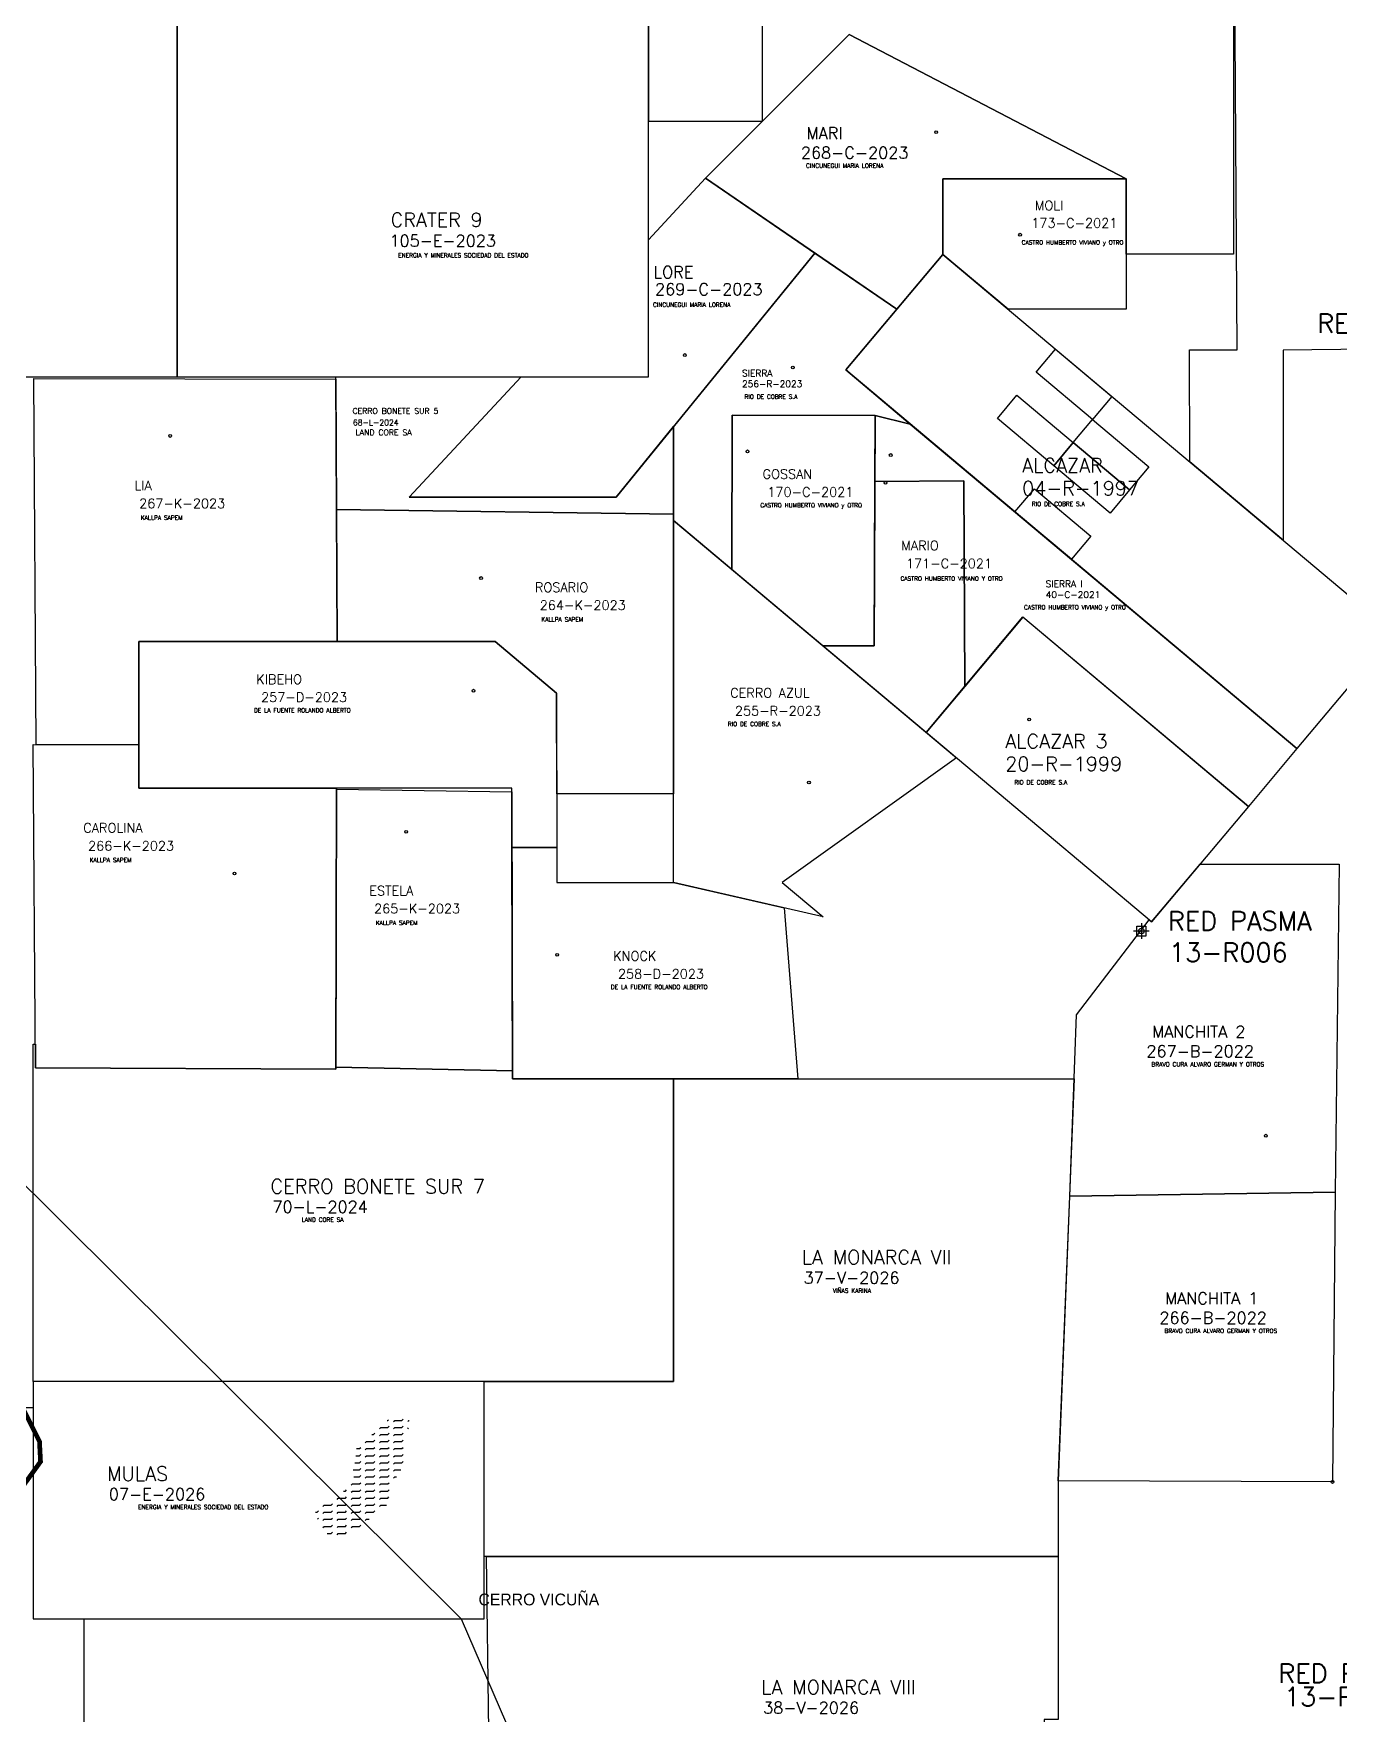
# Model space of a CAD drawing. Header units: metres. Extents: x -4406421 to 6012633, y 6449185 to 13337258.
# Drawn here: x 2519743 to 2547462, y 6867303 to 6902968 of the extents above; entities that cross this region are included whole.
import ezdxf

# ---------------------------------------------------------------- set-up
doc = ezdxf.new("R2010")
doc.units = ezdxf.units.M
doc.header["$LTSCALE"] = 20
doc.header["$MEASUREMENT"] = 0
doc.layers.get('0').update_dxf_attribs({"linetype": 'CONTINUOUS'})
for name, color, linetype in [('CAMINOS', 7, 'CONTINUOUS'), ('CATEOS', 7, 'CONTINUOUS'), ('MANIFEST', 1, 'CONTINUOUS'), ('MANIFEST-TEMP', 3, 'CONTINUOUS'), ('MINAPASMA', 40, 'CONTINUOUS'), ('P.A.S.M.A puntos', 241, 'CONTINUOUS'), ('ZONAS', 5, 'CONTINUOUS')]:
    doc.layers.add(name, color=color, linetype=linetype)
doc.layers.add('TITULARES', color=7, linetype='CONTINUOUS', true_color=0x04fbc6)
doc.styles.add('ROMANS', font='romans.shx', dxfattribs={"oblique": 1.17516e-08, "height": 3})

# ---------------------------------------------------------------- blocks, each defined once
blk = doc.blocks.new('*X1')
at = {"color": 0, "linetype": 'Continuous'}
for p, q in [((2527650, 6873750), (2527677, 6873777)), ((2527010, 6873450), (2527050, 6873450)), ((2527050, 6873450), (2527077, 6873477)), ((2527173, 6873573), (2527200, 6873600)), ((2527173, 6873423), (2527200, 6873450)), ((2527200, 6873600), (2527350, 6873600)), ((2527200, 6873450), (2527350, 6873450)), ((2527339, 6873750), (2527350, 6873750)), ((2527350, 6873750), (2527363, 6873763)), ((2527350, 6873600), (2527377, 6873627)), ((2527350, 6873450), (2527377, 6873477)), ((2527473, 6873723), (2527500, 6873750)), ((2527473, 6873573), (2527500, 6873600)), ((2527473, 6873423), (2527500, 6873450)), ((2527500, 6873750), (2527650, 6873750)), ((2527500, 6873600), (2527650, 6873600)), ((2527500, 6873450), (2527650, 6873450)), ((2527650, 6873600), (2527677, 6873627)), ((2527650, 6873450), (2527677, 6873477)), ((2527773, 6873723), (2527800, 6873750)), ((2527773, 6873573), (2527790, 6873590)), ((2527800, 6873750), (2527806, 6873750)), ((2526689, 6873150), (2526750, 6873150)), ((2526750, 6873150), (2526777, 6873177)), ((2526873, 6873273), (2526900, 6873300)), ((2526873, 6873123), (2526900, 6873150)), ((2526900, 6873300), (2527050, 6873300)), ((2526900, 6873150), (2527050, 6873150)), ((2527050, 6873300), (2527077, 6873327)), ((2527050, 6873150), (2527077, 6873177)), ((2527173, 6873273), (2527200, 6873300)), ((2527173, 6873123), (2527200, 6873150)), ((2527200, 6873300), (2527350, 6873300)), ((2527200, 6873150), (2527350, 6873150)), ((2527350, 6873300), (2527377, 6873327)), ((2527350, 6873150), (2527377, 6873177)), ((2527473, 6873273), (2527500, 6873300)), ((2527473, 6873123), (2527500, 6873150)), ((2527500, 6873300), (2527650, 6873300)), ((2527500, 6873150), (2527650, 6873150)), ((2527650, 6873300), (2527677, 6873327)), ((2527650, 6873150), (2527677, 6873177)), ((2526617, 6872700), (2526750, 6872700)), ((2526649, 6872850), (2526750, 6872850)), ((2526675, 6873000), (2526750, 6873000)), ((2526750, 6873000), (2526777, 6873027)), ((2526750, 6872850), (2526777, 6872877)), ((2526750, 6872700), (2526777, 6872727)), ((2526873, 6872973), (2526900, 6873000)), ((2526873, 6872823), (2526900, 6872850)), ((2526873, 6872673), (2526900, 6872700)), ((2526900, 6873000), (2527050, 6873000)), ((2526900, 6872850), (2527050, 6872850)), ((2526900, 6872700), (2527050, 6872700)), ((2527050, 6873000), (2527077, 6873027)), ((2527050, 6872850), (2527077, 6872877)), ((2527050, 6872700), (2527077, 6872727)), ((2527173, 6872973), (2527200, 6873000)), ((2527173, 6872823), (2527200, 6872850)), ((2527173, 6872673), (2527200, 6872700)), ((2527200, 6873000), (2527350, 6873000)), ((2527200, 6872850), (2527350, 6872850)), ((2527200, 6872700), (2527350, 6872700)), ((2527350, 6873000), (2527377, 6873027)), ((2527350, 6872850), (2527377, 6872877)), ((2527350, 6872700), (2527377, 6872727)), ((2527473, 6872973), (2527500, 6873000)), ((2527473, 6872823), (2527500, 6872850)), ((2527473, 6872673), (2527500, 6872700)), ((2527500, 6873000), (2527650, 6873000)), ((2527500, 6872850), (2527650, 6872850)), ((2527500, 6872700), (2527626, 6872700)), ((2527650, 6873000), (2527677, 6873027)), ((2527650, 6872850), (2527677, 6872877)), ((2526573, 6872373), (2526600, 6872400)), ((2526600, 6872400), (2526750, 6872400)), ((2526632, 6872550), (2526750, 6872550)), ((2526750, 6872550), (2526777, 6872577)), ((2526750, 6872400), (2526777, 6872427)), ((2526873, 6872523), (2526900, 6872550)), ((2526873, 6872373), (2526900, 6872400)), ((2526900, 6872550), (2527050, 6872550)), ((2526900, 6872400), (2527050, 6872400)), ((2527050, 6872550), (2527077, 6872577)), ((2527050, 6872400), (2527077, 6872427)), ((2527173, 6872523), (2527200, 6872550)), ((2527173, 6872373), (2527200, 6872400)), ((2527200, 6872550), (2527350, 6872550)), ((2527200, 6872400), (2527350, 6872400)), ((2527350, 6872550), (2527377, 6872577)), ((2527350, 6872400), (2527377, 6872427)), ((2527473, 6872523), (2527500, 6872550)), ((2527500, 6872550), (2527533, 6872550)), ((2526273, 6872073), (2526300, 6872100)), ((2526300, 6872100), (2526450, 6872100)), ((2526410, 6872250), (2526450, 6872250)), ((2526450, 6872250), (2526477, 6872277)), ((2526450, 6872100), (2526477, 6872127)), ((2526573, 6872223), (2526600, 6872250)), ((2526573, 6872073), (2526600, 6872100)), ((2526600, 6872250), (2526750, 6872250)), ((2526600, 6872100), (2526750, 6872100)), ((2526750, 6872250), (2526777, 6872277)), ((2526750, 6872100), (2526777, 6872127)), ((2526873, 6872223), (2526900, 6872250)), ((2526873, 6872073), (2526900, 6872100)), ((2526900, 6872250), (2527050, 6872250)), ((2526900, 6872100), (2527050, 6872100)), ((2527050, 6872250), (2527077, 6872277)), ((2527050, 6872100), (2527077, 6872127)), ((2527173, 6872223), (2527200, 6872250)), ((2527173, 6872073), (2527200, 6872100)), ((2527200, 6872250), (2527350, 6872250)), ((2527200, 6872100), (2527350, 6872100)), ((2527350, 6872250), (2527377, 6872277)), ((2527350, 6872100), (2527374, 6872124)), ((2525814, 6871800), (2525850, 6871800)), ((2525850, 6871800), (2525877, 6871827)), ((2525855, 6871655), (2525877, 6871677)), ((2525973, 6871923), (2526000, 6871950)), ((2525973, 6871773), (2526000, 6871800)), ((2525973, 6871623), (2526000, 6871650)), ((2526000, 6871950), (2526150, 6871950)), ((2526000, 6871800), (2526150, 6871800)), ((2526000, 6871650), (2526150, 6871650)), ((2526150, 6871950), (2526177, 6871977)), ((2526150, 6871800), (2526177, 6871827)), ((2526150, 6871650), (2526177, 6871677)), ((2526273, 6871923), (2526300, 6871950)), ((2526273, 6871773), (2526300, 6871800)), ((2526273, 6871623), (2526300, 6871650)), ((2526300, 6871950), (2526450, 6871950)), ((2526300, 6871800), (2526450, 6871800)), ((2526300, 6871650), (2526450, 6871650)), ((2526450, 6871950), (2526477, 6871977)), ((2526450, 6871800), (2526477, 6871827)), ((2526450, 6871650), (2526477, 6871677)), ((2526573, 6871923), (2526600, 6871950)), ((2526573, 6871773), (2526600, 6871800)), ((2526573, 6871623), (2526600, 6871650)), ((2526600, 6871950), (2526750, 6871950)), ((2526600, 6871800), (2526750, 6871800)), ((2526600, 6871650), (2526750, 6871650)), ((2526750, 6871950), (2526777, 6871977)), ((2526750, 6871800), (2526777, 6871827)), ((2526750, 6871650), (2526777, 6871677)), ((2526873, 6871923), (2526900, 6871950)), ((2526873, 6871773), (2526900, 6871800)), ((2526873, 6871623), (2526900, 6871650)), ((2526900, 6871950), (2527050, 6871950)), ((2526900, 6871800), (2527050, 6871800)), ((2526900, 6871650), (2526955, 6871650)), ((2527050, 6871950), (2527077, 6871977)), ((2527050, 6871800), (2527077, 6871827)), ((2527173, 6871923), (2527200, 6871950)), ((2527200, 6871950), (2527326, 6871950)), ((2525973, 6871473), (2526000, 6871500)), ((2526000, 6871500), (2526150, 6871500)), ((2526064, 6871350), (2526150, 6871350)), ((2526150, 6871500), (2526177, 6871527)), ((2526150, 6871350), (2526177, 6871377)), ((2526273, 6871473), (2526300, 6871500)), ((2526273, 6871323), (2526300, 6871350)), ((2526300, 6871500), (2526450, 6871500)), ((2526300, 6871350), (2526450, 6871350)), ((2526450, 6871500), (2526477, 6871527)), ((2526450, 6871350), (2526477, 6871377)), ((2526573, 6871473), (2526600, 6871500)), ((2526600, 6871500), (2526750, 6871500)), ((2526750, 6871500), (2526777, 6871527))]:
    blk.add_line(p, q, dxfattribs=at)

msp = doc.modelspace()

# ---------------------------------------------------------------- linework, layer by layer
at = {"layer": 'CAMINOS', "linetype": 'Continuous', "const_width": 100}
msp.add_lwpolyline([(2517412, 6869224), (2519890, 6872665), (2519868, 6873093), (2518672, 6875481)], dxfattribs=at)
at = {"layer": 'CATEOS', "color": 0, "ltscale": 100}
for points in [[(2534491, 6930389), (2526375, 6930389), (2526375, 6925686), (2532793, 6925686), (2532793, 6901107), (2535215, 6901107), (2535215, 6908287), (2534425, 6908287), (2534425, 6916624), (2540507, 6916632), (2540508, 6919095), (2534475, 6919097), (2534475, 6929097), (2534489, 6929097)], [(2533330, 6880792), (2541830, 6880792), (2541490, 6872258), (2541490, 6870656), (2529310, 6870656), (2529310, 6874365), (2533330, 6874365)], [(2518594, 6873816), (2519737, 6873816), (2519737, 6869331), (2520807, 6869331), (2520807, 6859769), (2518595, 6859768), (2518595, 6854890), (2514595, 6854890), (2514595, 6866214), (2518594, 6866214)], [(2529360, 6870656), (2541490, 6870656), (2541490, 6867196), (2541193, 6867196), (2541174, 6862478), (2532800, 6862478), (2532826, 6866947), (2529409, 6866947)]]:
    msp.add_lwpolyline(points, close=True, dxfattribs=at)
at = {"layer": 'CATEOS', "ltscale": 100}
for points in [[(2549327, 6912963), (2549329, 6896288), (2546267, 6896254), (2546267, 6892220), (2544285, 6893883), (2544281, 6896255), (2545293, 6896259), (2545185, 6912965)], [(2535215, 6908287), (2545217, 6908287), (2545215, 6898287), (2542938, 6898287), (2542938, 6899889), (2537057, 6902951), (2535215, 6901107)], [(2512793, 6905686), (2512793, 6895686), (2522793, 6895686), (2522793, 6905686)], [(2522793, 6905686), (2522793, 6895686), (2532793, 6895686), (2532793, 6905686)], [(2526162, 6895685), (2530090, 6895685), (2527717, 6893133), (2532110, 6893133), (2533330, 6894631), (2533330, 6892769), (2526176, 6892867)], [(2519737, 6881522), (2519781, 6881522), (2519785, 6881025), (2526160, 6880991), (2526160, 6881037), (2529910, 6880959), (2529910, 6880792), (2533330, 6880792), (2533330, 6874365), (2519737, 6874365)], [(2519737, 6874365), (2519737, 6869331), (2529310, 6869331), (2529310, 6874365)]]:
    msp.add_lwpolyline(points, close=True, dxfattribs=at)
at = {"layer": 'MANIFEST', "ltscale": 100}
for points in [[(2542938, 6899889), (2539042, 6899889), (2539042, 6898283), (2538065, 6897119), (2534009, 6899899), (2537057, 6902951)], [(2539042, 6898283), (2539042, 6899889), (2542938, 6899889), (2542938, 6897118), (2540430, 6897118)], [(2536327, 6898310), (2538065, 6897119), (2536985, 6895832), (2538353, 6894684), (2537605, 6894865), (2534574, 6894874), (2534567, 6891595), (2533330, 6892633), (2533330, 6894624)], [(2519748, 6895647), (2526162, 6895637), (2526189, 6890068), (2521976, 6890067), (2521976, 6887873), (2519799, 6887885)], [(2537605, 6894865), (2538353, 6894684), (2546561, 6887797), (2545532, 6886571), (2540744, 6890588), (2539508, 6889115), (2539487, 6893478), (2537600, 6893466)], [(2526176, 6892867), (2533330, 6892769), (2533330, 6886838), (2530848, 6886837), (2530845, 6888972), (2529539, 6890068), (2526189, 6890068)], [(2533330, 6892633), (2539331, 6887597), (2535631, 6884957), (2536503, 6884227), (2533330, 6884957)], [(2541741, 6878300), (2541884, 6882146), (2543427, 6884161), (2543475, 6884120), (2544504, 6885345), (2547458, 6885345), (2547375, 6878381)], [(2541490, 6872258), (2541741, 6878300), (2547375, 6878381), (2547317, 6872234)]]:
    msp.add_lwpolyline(points, close=True, dxfattribs=at)
at = {"layer": 'MANIFEST', "color": 1, "ltscale": 100}
for points in [[(2530091, 6895686), (2532793, 6895686), (2532793, 6898591), (2534009, 6899899), (2536327, 6898310), (2532110, 6893133), (2527717, 6893133)], [(2534574, 6894874), (2537605, 6894865), (2537589, 6889977), (2536495, 6889977), (2534567, 6891595)], [(2536495, 6889977), (2537589, 6889977), (2537600, 6893466), (2539487, 6893478), (2539508, 6889115), (2538688, 6888137), (2536495, 6889977)], [(2521976, 6886954), (2521976, 6890067), (2529539, 6890068), (2530845, 6888972), (2530849, 6885696), (2529896, 6885696), (2529892, 6886954)], [(2519733, 6887886), (2521976, 6887873), (2521976, 6886954), (2526172, 6886954), (2526160, 6880991), (2519785, 6881025)], [(2526172, 6886935), (2529892, 6886881), (2529910, 6880959), (2526160, 6881037)], [(2529896, 6885696), (2530849, 6885696), (2530850, 6884957), (2533330, 6884957), (2535674, 6884418), (2535963, 6880792), (2529910, 6880792)]]:
    msp.add_lwpolyline(points, close=True, dxfattribs=at)
at = {"layer": 'MANIFEST', "linetype": 'Continuous'}
for points in [[(2536985, 6895832), (2539042, 6898283), (2548618, 6890248), (2546561, 6887797)], [(2538688, 6888137), (2540745, 6890589), (2545532, 6886571), (2543475, 6884120)]]:
    msp.add_lwpolyline(points, close=True, dxfattribs=at)
at = {"layer": 'MANIFEST', "ltscale": 100}
for centre in [(2538902, 6900877), (2535860, 6895882), (2522643, 6894431), (2537938, 6894026), (2529241, 6891416), (2536203, 6887077), (2545901, 6879582), (2547317, 6872234)]:
    msp.add_circle(centre, 30, dxfattribs=at)
at = {"layer": 'MANIFEST', "color": 1, "ltscale": 100}
for centre in [(2540683, 6898701), (2533566, 6896148), (2534896, 6894104), (2537828, 6893437), (2529081, 6889025), (2527652, 6886029), (2524008, 6885147), (2530857, 6883419)]:
    msp.add_circle(centre, 30, dxfattribs=at)
at = {"layer": 'MANIFEST', "linetype": 'Continuous'}
msp.add_circle((2540876, 6888413), 30, dxfattribs=at)
at = {"layer": 'MANIFEST-TEMP', "color": 4, "ltscale": 100}
for points in [[(2541436, 6896274), (2542633, 6895270), (2542222, 6894780), (2541025, 6895784)], [(2540613, 6895294), (2541810, 6894289), (2541399, 6893799), (2540202, 6894803)], [(2542222, 6894780), (2543419, 6893775), (2543007, 6893285), (2541810, 6894289)], [(2541810, 6894289), (2543007, 6893285), (2542596, 6892795), (2541399, 6893799)], [(2540987, 6893309), (2542184, 6892304), (2541773, 6891814), (2540576, 6892819)]]:
    msp.add_lwpolyline(points, close=True, dxfattribs=at)
at = {"layer": 'P.A.S.M.A puntos', "ltscale": 100}
for p, q in [((2543427, 6883925), (2543089, 6883925)), ((2543427, 6883925), (2543089, 6883925)), ((2543258, 6884094), (2543258, 6883757)), ((2543258, 6884094), (2543258, 6883757))]:
    msp.add_line(p, q, dxfattribs=at)
msp.add_lwpolyline([(2543165, 6884031), (2543351, 6884031), (2543351, 6883819), (2543165, 6883819)], close=True, dxfattribs=at)
msp.add_lwpolyline([(2543165, 6884031), (2543351, 6884031), (2543351, 6883819), (2543165, 6883819)], close=True, dxfattribs=at)
msp.add_circle((2543258, 6883925), 60, dxfattribs=at)
msp.add_circle((2543258, 6883925), 60, dxfattribs=at)
at = {"layer": 'ZONAS', "ltscale": 100}
msp.add_lwpolyline([(2471768, 6897600), (2502096, 6895884), (2528819, 6869331), (2545210, 6831392), (2536610, 6782592)], dxfattribs=at)

# ---------------------------------------------------------------- block references
at = {"layer": 'CAMINOS', "color": 74, "linetype": 'Continuous'}
msp.add_blockref('*X1', (-89, -208), dxfattribs=at)

# ---------------------------------------------------------------- texts
at = {"layer": 'CATEOS', "linetype": 'Continuous', "style": 'ROMANS', "oblique": 0}
for s, height, p in [('CRATER 9', 300, (2527321, 6898866)), ('105-E-2023', 250, (2527297, 6898448)), ('CERRO BONETE SUR 7', 300, (2524772, 6878358)), ('70-L-2024', 250, (2524813, 6877948)), ('LA MONARCA VII', 300, (2536048, 6876853)), ('37-V-2026', 250, (2536089, 6876443)), ('MULAS', 300, (2521300, 6872260)), ('07-E-2026', 250, (2521341, 6871850)), ('LA MONARCA VIII', 300, (2535189, 6867730)), ('38-V-2026', 250, (2535230, 6867320))]:
    msp.add_text(s, height=height, dxfattribs=at).set_placement(p)
at = {"layer": 'CATEOS', "style": 'ROMANS'}
for s, p in [('CERRO BONETE SUR 5', (2526514, 6894901)), ('68-L-2024', (2526521, 6894655))]:
    msp.add_text(s, height=120, dxfattribs=at).set_placement(p)
at = {"layer": 'MANIFEST', "linetype": 'Continuous', "style": 'ROMANS', "oblique": 0}
for s, height, p in [('MARI', 250, (2536151, 6900730)), ('268-C-2023', 250, (2536031, 6900316)), ('ALCAZAR ', 300, (2540728, 6893656)), ('04-R-1997', 300, (2540728, 6893170)), ('ALCAZAR 3', 300, (2540369, 6887806)), ('20-R-1999', 300, (2540369, 6887321)), ('MANCHITA 2', 250, (2543485, 6881663)), ('267-B-2022', 250, (2543365, 6881249)), ('MANCHITA 1', 250, (2543760, 6876007)), ('266-B-2022', 250, (2543640, 6875593))]:
    msp.add_text(s, height=height, dxfattribs=at).set_placement(p)
at = {"layer": 'MANIFEST', "linetype": 'Continuous', "style": 'ROMANS'}
for s, p in [('MOLI', (2540995, 6899222)), ('173-C-2021', (2540923, 6898849)), ('LIA', (2521883, 6893279)), ('GOSSAN', (2535218, 6893522)), ('267-K-2023', (2521984, 6892899)), ('170-C-2021', (2535319, 6893141)), ('MARIO', (2538161, 6892004)), ('171-C-2021', (2538262, 6891624)), ('ROSARIO', (2530386, 6891119)), ('264-K-2023', (2530487, 6890739)), ('KIBEHO', (2524471, 6889167)), ('257-D-2023', (2524572, 6888787)), ('CERRO AZUL', (2534530, 6888878)), ('255-R-2023', (2534631, 6888497)), ('CAROLINA', (2520798, 6886014)), ('266-K-2023', (2520899, 6885633)), ('ESTELA', (2526870, 6884681)), ('265-K-2023', (2526971, 6884301)), ('KNOCK', (2532047, 6883296)), ('258-D-2023', (2532148, 6882915))]:
    msp.add_text(s, height=200, dxfattribs=at).set_placement(p)
at = {"layer": 'MANIFEST', "color": 1, "linetype": 'Continuous', "style": 'ROMANS', "oblique": 0}
for s, p in [('LORE', (2532903, 6897780)), ('269-C-2023', (2532935, 6897417))]:
    msp.add_text(s, height=250, dxfattribs=at).set_placement(p)
at = {"layer": 'MANIFEST', "color": 1, "linetype": 'Continuous', "style": 'ROMANS'}
msp.add_text('CINCUNEGUI MARIA LORENA', height=90, dxfattribs=at).set_placement((2532892, 6897169))
at = {"layer": 'MANIFEST', "style": 'ROMANS'}
for s, p in [('SIERRA', (2534782, 6895691)), ('256-R-2023', (2534782, 6895465))]:
    msp.add_text(s, height=140, dxfattribs=at).set_placement(p)
at = {"layer": 'MANIFEST', "color": 1, "style": 'ROMANS'}
for s, p in [('SIERRA I', (2541229, 6891220)), ('40-C-2021', (2541229, 6890993))]:
    msp.add_text(s, height=140, dxfattribs=at).set_placement(p)
at = {"layer": 'MINAPASMA', "color": 2}
msp.add_text('CERRO VICUÑA', height=250, dxfattribs=at).set_placement((2529187, 6869616))
at = {"layer": 'P.A.S.M.A puntos', "linetype": 'Continuous', "style": 'ROMANS', "oblique": 0}
for s, p in [('RED PASMA', (2546990, 6896621)), ('RED PASMA', (2543820, 6883939)), ('RED PASMA', (2543820, 6883939)), ('13-R006', (2543846, 6883272)), ('13-R006', (2543846, 6883272))]:
    msp.add_text(s, height=400, dxfattribs=at).set_placement(p)
at = {"layer": 'P.A.S.M.A puntos', "color": 61, "linetype": 'Continuous', "style": 'ROMANS', "oblique": 0}
for s, p in [('RED PASMA', (2546166, 6867972)), ('13-PR33', (2546287, 6867477))]:
    msp.add_text(s, height=400, dxfattribs=at).set_placement(p)
at = {"layer": 'TITULARES', "color": 5, "linetype": 'Continuous', "style": 'ROMANS'}
for s, p in [('CINCUNEGUI MARIA LORENA', (2536140, 6900119)), ('ENERGIA Y MINERALES SOCIEDAD DEL ESTADO', (2527484, 6898218)), ('RIO DE COBRE S.A', (2534836, 6895218)), ('LAND CORE SA', (2525433, 6877754)), ('VIÑAS KARINA', (2536709, 6876249)), ('ENERGIA Y MINERALES SOCIEDAD DEL ESTADO', (2521961, 6871656))]:
    msp.add_text(s, height=90, dxfattribs=at).set_placement(p)
at = {"layer": 'TITULARES', "color": 160, "linetype": 'Continuous', "style": 'ROMANS'}
for s, p in [('CASTRO HUMBERTO VIVIANO y OTRO', (2540718, 6898491)), ('RIO DE COBRE S.A', (2540935, 6892944)), ('KALLPA SAPEM', (2522018, 6892652)), ('CASTRO HUMBERTO VIVIANO y OTRO', (2535169, 6892916)), ('CASTRO HUMBERTO VIVIANO Y OTRO', (2538145, 6891360)), ('KALLPA SAPEM', (2530522, 6890492)), ('CASTRO HUMBERTO VIVIANO y OTRO ', (2540768, 6890751)), ('DE LA FUENTE ROLANDO ALBERTO', (2524422, 6888562)), ('RIO DE COBRE S.A', (2534481, 6888273)), ('RIO DE COBRE S.A', (2540562, 6887037)), ('KALLPA SAPEM', (2520933, 6885386)), ('KALLPA SAPEM', (2527006, 6884054)), ('DE LA FUENTE ROLANDO ALBERTO', (2531998, 6882691)), ('BRAVO CURA ALVARO GERMAN Y OTROS', (2543474, 6881052)), ('BRAVO CURA ALVARO GERMAN Y OTROS', (2543749, 6875396))]:
    msp.add_text(s, height=90, dxfattribs=at).set_placement(p)
at = {"layer": 'TITULARES', "color": 5, "style": 'ROMANS'}
msp.add_text('LAND CORE SA', height=120, dxfattribs=at).set_placement((2526579, 6894445))

doc.saveas('drawing.dxf')
